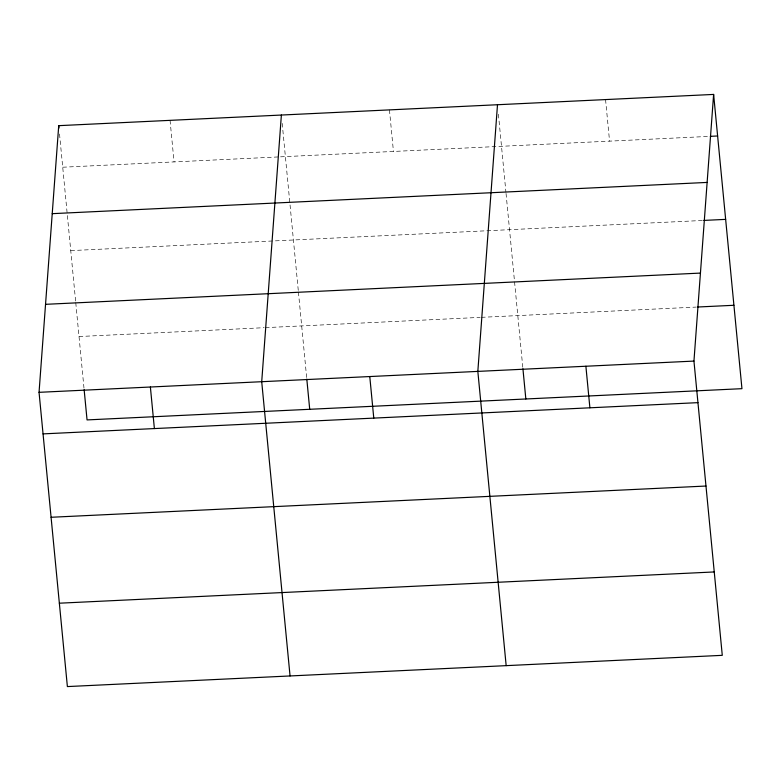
<?xml version="1.0" encoding="UTF-8"?>
<svg xmlns="http://www.w3.org/2000/svg" width="781" height="781" viewBox="0 0 781 781"><rect width="100%" height="100%" fill="white"/><g stroke="black" fill="none" stroke-linecap="round" stroke-linejoin="round"><path stroke-width="0.59" stroke-dasharray="3.9 2.93" d="M62.724 167.222L279.334 156.893M280.545 156.835L709.119 136.392M70.749 250.613L702.578 220.476M79.018 336.533L264.173 327.698M265.384 327.639L480.169 317.389M481.379 317.33L696.281 307.079M605.558 99.578L609.561 141.136M498.415 114.231L505.922 192.214M506.039 193.424L522.811 367.568M389.446 109.887L393.448 151.446M282.185 123.349L298.313 290.815M298.42 292.026L306.689 377.877M170.053 120.352L174.056 161.911M59.522 133.971L75.64 301.437M75.757 302.647L84.026 388.499"/><path stroke-width="1.17" d="M713.619 94.423L693.948 361.086L722.279 655.337L67.381 686.577L39.05 392.326L58.721 125.663L713.619 94.423L741.95 388.674L87.052 419.914L84.143 389.699M281.385 115.041L261.713 381.704L290.054 675.955M497.497 104.732L477.835 371.395L506.166 665.646M710.329 136.333L717.622 135.982M52.229 213.662L707.127 182.422M703.798 220.418L725.647 219.373M45.542 304.326L700.44 273.086M697.492 307.021L733.925 305.283M39.05 392.326L693.948 361.086M43.053 433.885L697.95 402.645M51.077 517.276L705.985 486.036M59.356 603.196L714.254 571.946M585.887 366.24L589.889 407.799M522.928 368.769L525.838 398.984M369.774 376.549L373.777 418.108M306.806 379.078L309.715 409.293M150.382 387.015L154.384 428.574M58.721 125.663L58.946 128.035"/></g></svg>
